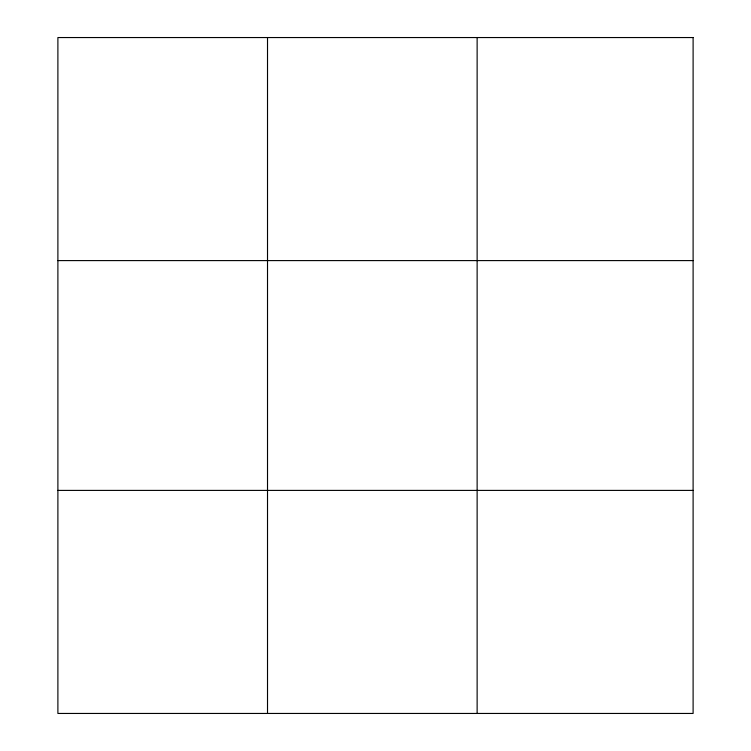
<?xml version="1.0" encoding="UTF-8"?>
<svg xmlns="http://www.w3.org/2000/svg" width="751" height="751" viewBox="0 0 751 751"><rect width="100%" height="100%" fill="white"/><g stroke="black" fill="none" stroke-linecap="round" stroke-linejoin="round"><path stroke-width="1.13" d="M267.516 713.45L267.516 37.55M477.129 713.45L477.129 37.55M57.893 260.597L693.107 260.597M57.893 490.403L693.107 490.403M693.107 37.55L57.893 37.55L57.893 713.45L693.107 713.45L693.107 37.55"/></g></svg>
